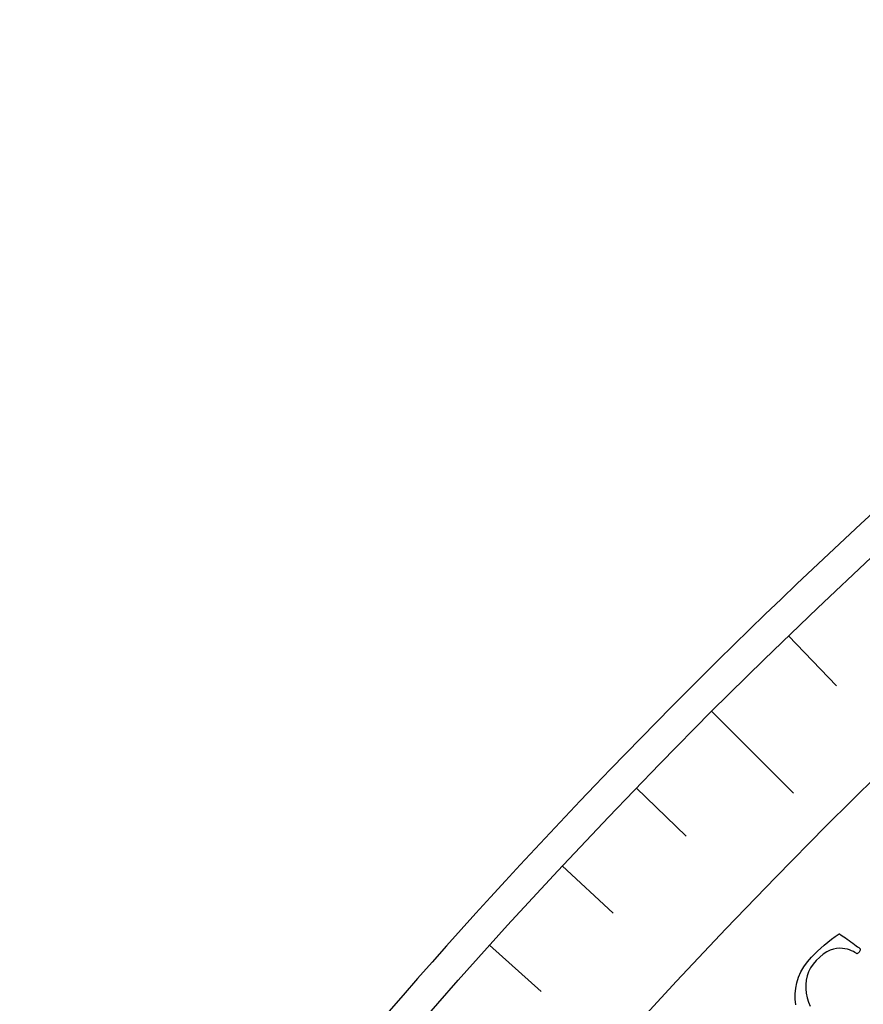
# Model space of a CAD drawing. Header units: millimetres. Extents: x -76 to 76, y -76 to 86.
# Drawn here: x -61.96 to -51.6, y 49.87 to 61.96 of the extents above; entities that cross this region are included whole.
import ezdxf

# ---------------------------------------------------------------- set-up
doc = ezdxf.new("R2010")
doc.units = ezdxf.units.MM
for name, color, linetype in [('CUT_INNER', 6, 'Continuous'), ('CUT_OUTER', 1, 'Continuous'), ('ENGRAVE', 7, 'Continuous'), ('ENGRAVE_FINE', 8, 'Continuous'), ('TEXT', 5, 'Continuous')]:
    doc.layers.add(name, color=color, linetype=linetype)

msp = doc.modelspace()

# ---------------------------------------------------------------- linework, layer by layer
at = {"layer": 'CUT_INNER'}
msp.add_arc((0.0001, -0.0002), 69.5399, 92.274707, 357.539245, dxfattribs=at)
at = {"layer": 'CUT_OUTER'}
msp.add_arc((-0.0065, 0.0056), 75.9914, 129.752458, 142.734774, dxfattribs=at)
at = {"layer": 'ENGRAVE'}
msp.add_lwpolyline([(-53.466, 53.466), (-52.4611, 52.4611)], dxfattribs=at)
for radius in [75.6124, 73.6227, 69.9276]:
    msp.add_circle((0, 0), radius, dxfattribs=at)
at = {"layer": 'ENGRAVE_FINE'}
for points in [[(-52.5248, 54.391), (-51.9324, 53.7776)], [(-54.391, 52.5248), (-53.7776, 51.9324)], [(-55.2994, 51.5675), (-54.6758, 50.986)], [(-56.191, 50.5946), (-55.5573, 50.024)]]:
    msp.add_lwpolyline(points, dxfattribs=at)
at = {"layer": 'TEXT'}
msp.add_lwpolyline([(-52.4342, 49.8619), (-52.441, 49.9299), (-52.441, 49.9983), (-52.434, 50.0662), (-52.4199, 50.1335), (-52.3987, 50.2003), (-52.3703, 50.2655), (-52.3346, 50.328), (-52.2917, 50.3879), (-52.2414, 50.4451), (-52.2414, 50.4451), (-52.2047, 50.4823), (-52.1663, 50.5197), (-52.1263, 50.5571), (-52.0847, 50.5947), (-52.0413, 50.6317), (-51.9961, 50.6674), (-51.9491, 50.702), (-51.9002, 50.7353), (-51.8979, 50.7337), (-51.8911, 50.729), (-51.8797, 50.7212), (-51.8638, 50.7102), (-51.8449, 50.697), (-51.8245, 50.6827), (-51.8027, 50.6671), (-51.7796, 50.6504), (-51.7562, 50.6334), (-51.7339, 50.6173), (-51.7126, 50.602), (-51.6923, 50.5876), (-51.6747, 50.5749), (-51.6612, 50.565), (-51.6519, 50.5579), (-51.6468, 50.5535), (-51.6438, 50.5506), (-51.6422, 50.5461), (-51.6422, 50.54), (-51.6437, 50.5325), (-51.6464, 50.5244), (-51.65, 50.5169), (-51.6546, 50.5099), (-51.6601, 50.5035), (-51.6654, 50.4986), (-51.671, 50.4947), (-51.6767, 50.4917), (-51.6826, 50.4896), (-51.6941, 50.4968), (-51.709, 50.5052), (-51.7271, 50.5148), (-51.7486, 50.5255), (-51.773, 50.5358), (-51.8, 50.5443), (-51.8297, 50.5507), (-51.8621, 50.5552), (-51.8967, 50.5564), (-51.9331, 50.5528), (-51.9714, 50.5444), (-52.0116, 50.5312), (-52.0532, 50.5116), (-52.096, 50.4842), (-52.14, 50.4488), (-52.185, 50.4055), (-52.2221, 50.3624), (-52.2526, 50.3167), (-52.2765, 50.2684), (-52.2938, 50.2175), (-52.305, 50.165), (-52.3106, 50.1118), (-52.3105, 50.0579), (-52.3048, 50.0033), (-52.294, 49.949), (-52.2787, 49.896), (-52.2588, 49.8443)], dxfattribs=at)

doc.saveas('drawing.dxf')
